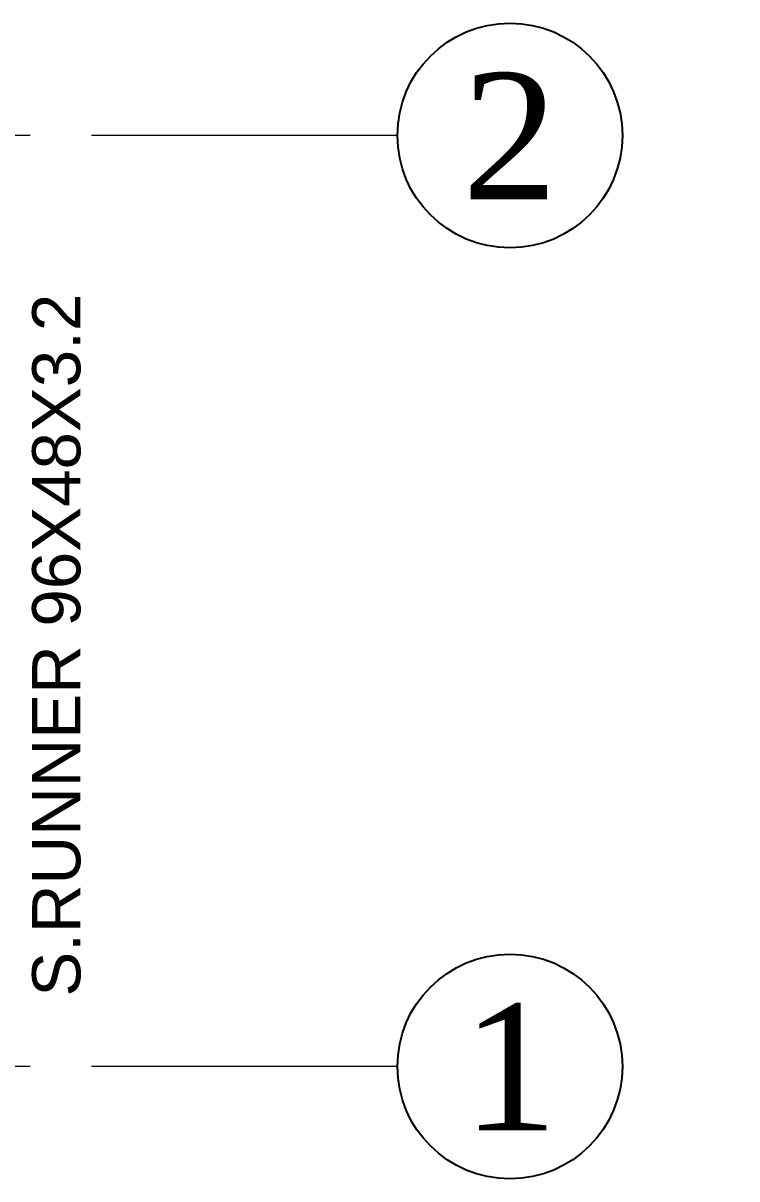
# Model space of a CAD drawing. Header units: millimetres. Extents: x 3470347 to 5996549, y -3470518 to 17149644.
# Drawn here: x 4862544 to 4866987, y 6610887 to 6618087 of the extents above; entities that cross this region are included whole.
import ezdxf
from ezdxf.enums import TextEntityAlignment as Align

# ---------------------------------------------------------------- set-up
doc = ezdxf.new("R2010")
doc.units = ezdxf.units.MM
doc.header["$MEASUREMENT"] = 0
doc.linetypes.add('CENTER', pattern=[50.8, 31.75, -6.35, 6.35, -6.35])
doc.layers.get('0').update_dxf_attribs({"linetype": 'CONTINUOUS', "lineweight": 25})
doc.layers.add('CENTER', color=8, linetype='CENTER', lineweight=0)
doc.layers.add('rRCC 2', color=40, linetype='CONTINUOUS', lineweight=15)
doc.layers.add('YQ_AXIS', color=4, linetype='CONTINUOUS')
doc.styles.add('Aerial', font='times.ttf')
doc.styles.add('PDF Arial', font='arial.ttf')
doc.styles.add('TEXT3', font='geniso.shx')

msp = doc.modelspace()

# ---------------------------------------------------------------- linework, layer by layer
at = {"layer": 'CENTER', "color": 8, "ltscale": 60}
for p, q in [((4864873.95, 6617387.26, 0), (4827811.52, 6617387.26, 0)), ((4864873.95, 6611587.26, 0), (4827811.52, 6611587.26, 0))]:
    msp.add_line(p, q, dxfattribs=at)
at = {"layer": 'YQ_AXIS', "color": 8}
for centre in [(4865573.95, 6617387.26, 0), (4865573.95, 6611587.26, 0)]:
    msp.add_circle(centre, 700, dxfattribs=at)

# ---------------------------------------------------------------- texts
at = {"lineweight": 25, "insert": (4809670.7, 6614007.88, 0), "char_height": 222.5378, "width": 60811.1409, "attachment_point": 1, "style": 'TEXT3', "bg_fill": 2}
msp.add_mtext('{\\ftimes new roman|b0|i0|c0|p0;\\L-}', dxfattribs=at)
at = {"layer": 'YQ_AXIS', "color": 8, "style": 'Aerial'}
for s, p in [('2', (4865573.95, 6617387.26, 0)), ('1', (4865573.95, 6611587.26, 0))]:
    msp.add_text(s, height=787.5, dxfattribs=at).set_placement(p, align=Align.MIDDLE)

# ---------------------------------------------------------------- next in the draw order: texts
at = {"layer": 'rRCC 2', "style": 'PDF Arial'}
msp.add_text('S.RUNNER 96X48X3.2', height=300, rotation=90, dxfattribs=at).set_placement((4862750.59, 6614212.06, 0), align=Align.MIDDLE_CENTER)

doc.saveas('drawing.dxf')
